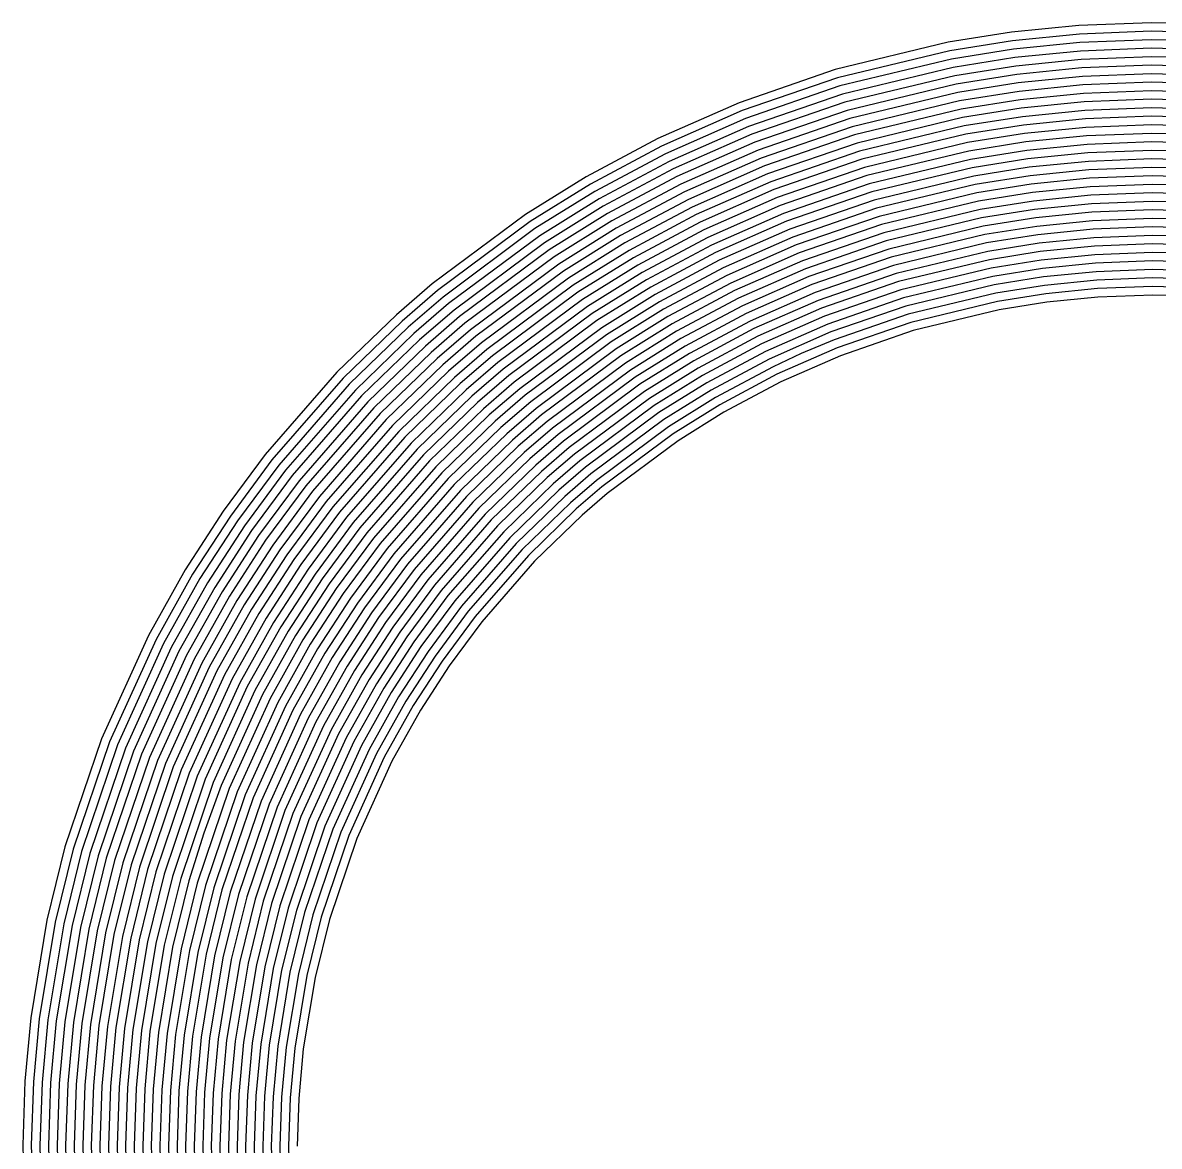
# Model space of a CAD drawing. Header units: metres. Extents: x -19 to 19, y -19.6 to 19.6.
# Drawn here: x 11.022 to 15.002, y 15.695 to 19.628 of the extents above; entities that cross this region are included whole.
import ezdxf

# ---------------------------------------------------------------- set-up
doc = ezdxf.new("R2010")
doc.units = ezdxf.units.M

msp = doc.modelspace()

# ---------------------------------------------------------------- linework, layer by layer
for p, q in [((14.719764, 19.618223, -0.495649), (14.483577, 19.594512, -0.492624)), ((14.972677, 19.628064, -0.496915), (14.719764, 19.618223, -0.495649)), ((15.24357, 19.620893, -0.496028), (14.972677, 19.628064, -0.496915)), ((14.483577, 19.594512, -0.492624), (14.262965, 19.559471, -0.488173)), ((14.721864, 19.588509, -0.491976), (14.487462, 19.564977, -0.488979)), ((14.972865, 19.598275, -0.493232), (14.721864, 19.588509, -0.491976)), ((15.24171, 19.591158, -0.492353), (14.972865, 19.598275, -0.493232)), ((14.262965, 19.559471, -0.488173), (13.866498, 19.463987, -0.476097)), ((14.487462, 19.564977, -0.488979), (14.268516, 19.530199, -0.484566)), ((14.723965, 19.558794, -0.488304), (14.491347, 19.535441, -0.485333)), ((14.973053, 19.568486, -0.489549), (14.723965, 19.558794, -0.488304)), ((14.973241, 19.538697, -0.485866), (14.726065, 19.52908, -0.484632)), ((15.23985, 19.561424, -0.488677), (14.973053, 19.568486, -0.489549)), ((15.23799, 19.531689, -0.485002), (14.973241, 19.538697, -0.485866)), ((14.268516, 19.530199, -0.484566), (13.875039, 19.435434, -0.472595)), ((14.274068, 19.500927, -0.480959), (13.88358, 19.40688, -0.469094)), ((14.491347, 19.535441, -0.485333), (14.274068, 19.500927, -0.480959)), ((14.495232, 19.505905, -0.481687), (14.27962, 19.471656, -0.477353)), ((14.726065, 19.52908, -0.484632), (14.495232, 19.505905, -0.481687)), ((14.728165, 19.499365, -0.48096), (14.499118, 19.476369, -0.478042)), ((14.973429, 19.508908, -0.482182), (14.728165, 19.499365, -0.48096)), ((15.23613, 19.501954, -0.481326), (14.973429, 19.508908, -0.482182)), ((13.866498, 19.463987, -0.476097), (13.530356, 19.348195, -0.46155)), ((14.27962, 19.471656, -0.477353), (13.89212, 19.378326, -0.465592)), ((14.499118, 19.476369, -0.478042), (14.285172, 19.442384, -0.473746)), ((14.730266, 19.46965, -0.477288), (14.503003, 19.446833, -0.474396)), ((14.973618, 19.47912, -0.478499), (14.730266, 19.46965, -0.477288)), ((15.23427, 19.472219, -0.477651), (14.973618, 19.47912, -0.478499)), ((13.875039, 19.435434, -0.472595), (13.541436, 19.320514, -0.458174)), ((14.285172, 19.442384, -0.473746), (13.900661, 19.349773, -0.462091)), ((14.503003, 19.446833, -0.474396), (14.290724, 19.413112, -0.47014)), ((14.732366, 19.439936, -0.473616), (14.506888, 19.417297, -0.47075)), ((14.973806, 19.449331, -0.474816), (14.732366, 19.439936, -0.473616)), ((14.973994, 19.419542, -0.471133), (14.734466, 19.410221, -0.469944)), ((15.23241, 19.442484, -0.473976), (14.973806, 19.449331, -0.474816)), ((15.23055, 19.41275, -0.4703), (14.973994, 19.419542, -0.471133)), ((13.88358, 19.40688, -0.469094), (13.552516, 19.292833, -0.454799)), ((14.290724, 19.413112, -0.47014), (13.909201, 19.321219, -0.458589)), ((14.296276, 19.38384, -0.466533), (13.917742, 19.292665, -0.455088)), ((14.506888, 19.417297, -0.47075), (14.296276, 19.38384, -0.466533)), ((14.510773, 19.387761, -0.467105), (14.301827, 19.354568, -0.462927)), ((14.734466, 19.410221, -0.469944), (14.510773, 19.387761, -0.467105)), ((14.736567, 19.380506, -0.466272), (14.514658, 19.358225, -0.463459)), ((14.974182, 19.389753, -0.46745), (14.736567, 19.380506, -0.466272)), ((15.22869, 19.383015, -0.466625), (14.974182, 19.389753, -0.46745)), ((13.530356, 19.348195, -0.46155), (13.245299, 19.222526, -0.445869)), ((13.89212, 19.378326, -0.465592), (13.563595, 19.265152, -0.451424)), ((13.900661, 19.349773, -0.462091), (13.574675, 19.237471, -0.448049)), ((14.301827, 19.354568, -0.462927), (13.926283, 19.264111, -0.451586)), ((14.514658, 19.358225, -0.463459), (14.307379, 19.325296, -0.45932)), ((14.738667, 19.350792, -0.462599), (14.518543, 19.328689, -0.459814)), ((14.974371, 19.359964, -0.463766), (14.738667, 19.350792, -0.462599)), ((15.22683, 19.35328, -0.46295), (14.974371, 19.359964, -0.463766)), ((13.541436, 19.320514, -0.458174), (13.258775, 19.195905, -0.442643)), ((13.909201, 19.321219, -0.458589), (13.585754, 19.20979, -0.444674)), ((14.307379, 19.325296, -0.45932), (13.934823, 19.235558, -0.448084)), ((14.518543, 19.328689, -0.459814), (14.312931, 19.296024, -0.455713)), ((14.740767, 19.321077, -0.458927), (14.522428, 19.299153, -0.456168)), ((14.974559, 19.330175, -0.460083), (14.740767, 19.321077, -0.458927)), ((14.974747, 19.300387, -0.4564), (14.742868, 19.291362, -0.455255)), ((15.22497, 19.323545, -0.459274), (14.974559, 19.330175, -0.460083)), ((15.22311, 19.293811, -0.455599), (14.974747, 19.300387, -0.4564)), ((13.552516, 19.292833, -0.454799), (13.272252, 19.169284, -0.439417)), ((13.563595, 19.265152, -0.451424), (13.285728, 19.142664, -0.436191)), ((13.917742, 19.292665, -0.455088), (13.596834, 19.182109, -0.441298)), ((13.926283, 19.264111, -0.451586), (13.607914, 19.154428, -0.437923)), ((14.312931, 19.296024, -0.455713), (13.943364, 19.207004, -0.444583)), ((14.318483, 19.266753, -0.452107), (13.951904, 19.17845, -0.441081)), ((14.522428, 19.299153, -0.456168), (14.318483, 19.266753, -0.452107)), ((14.526313, 19.269617, -0.452522), (14.324035, 19.237481, -0.4485)), ((14.742868, 19.291362, -0.455255), (14.526313, 19.269617, -0.452522)), ((14.744968, 19.261648, -0.451583), (14.530198, 19.240081, -0.448877)), ((14.974935, 19.270598, -0.452717), (14.744968, 19.261648, -0.451583)), ((15.22125, 19.264076, -0.451923), (14.974935, 19.270598, -0.452717)), ((13.245299, 19.222526, -0.445869), (12.994641, 19.088862, -0.429318)), ((13.574675, 19.237471, -0.448049), (13.299204, 19.116043, -0.432966)), ((13.934823, 19.235558, -0.448084), (13.618993, 19.126746, -0.434548)), ((14.324035, 19.237481, -0.4485), (13.960445, 19.149897, -0.43758)), ((14.530198, 19.240081, -0.448877), (14.329587, 19.208209, -0.444894)), ((14.747068, 19.231933, -0.447911), (14.534083, 19.210546, -0.445231)), ((14.975124, 19.240809, -0.449034), (14.747068, 19.231933, -0.447911)), ((15.21939, 19.234341, -0.448248), (14.975124, 19.240809, -0.449034)), ((13.258775, 19.195905, -0.442643), (13.009729, 19.063099, -0.426217)), ((13.585754, 19.20979, -0.444674), (13.312681, 19.089423, -0.42974)), ((13.596834, 19.182109, -0.441298), (13.326157, 19.062802, -0.426514)), ((13.943364, 19.207004, -0.444583), (13.630073, 19.099065, -0.431173)), ((14.329587, 19.208209, -0.444894), (13.968986, 19.121343, -0.434078)), ((14.534083, 19.210546, -0.445231), (14.335138, 19.178937, -0.441287)), ((14.537968, 19.18101, -0.441585), (14.34069, 19.149665, -0.437681)), ((14.749168, 19.202218, -0.444239), (14.537968, 19.18101, -0.441585)), ((14.975312, 19.21102, -0.44535), (14.749168, 19.202218, -0.444239)), ((14.9755, 19.181231, -0.441667), (14.751269, 19.172504, -0.440567)), ((15.21753, 19.204606, -0.444573), (14.975312, 19.21102, -0.44535)), ((15.21567, 19.174872, -0.440897), (14.9755, 19.181231, -0.441667)), ((13.272252, 19.169284, -0.439417), (13.024816, 19.037335, -0.423116)), ((13.285728, 19.142664, -0.436191), (13.039904, 19.011572, -0.420016)), ((13.607914, 19.154428, -0.437923), (13.339634, 19.036181, -0.423288)), ((13.951904, 19.17845, -0.441081), (13.641152, 19.071384, -0.427798)), ((13.960445, 19.149897, -0.43758), (13.652232, 19.043703, -0.424423)), ((14.335138, 19.178937, -0.441287), (13.977526, 19.092789, -0.430577)), ((14.34069, 19.149665, -0.437681), (13.986067, 19.064236, -0.427075)), ((14.541853, 19.151474, -0.43794), (14.346242, 19.120393, -0.434074)), ((14.751269, 19.172504, -0.440567), (14.541853, 19.151474, -0.43794)), ((14.753369, 19.142789, -0.436895), (14.545738, 19.121938, -0.434294)), ((14.975688, 19.151442, -0.437984), (14.753369, 19.142789, -0.436895)), ((15.21381, 19.145137, -0.437222), (14.975688, 19.151442, -0.437984)), ((13.299204, 19.116043, -0.432966), (13.054992, 18.985808, -0.416915)), ((13.618993, 19.126746, -0.434548), (13.35311, 19.009561, -0.420062)), ((13.968986, 19.121343, -0.434078), (13.663311, 19.016022, -0.421047)), ((14.346242, 19.120393, -0.434074), (13.994608, 19.035682, -0.423574)), ((14.545738, 19.121938, -0.434294), (14.351794, 19.091122, -0.430467)), ((14.755469, 19.113075, -0.433222), (14.549623, 19.092402, -0.430648)), ((14.975877, 19.121653, -0.434301), (14.755469, 19.113075, -0.433222)), ((15.21195, 19.115402, -0.433546), (14.975877, 19.121653, -0.434301)), ((12.994641, 19.088862, -0.429318), (12.782374, 18.956701, -0.413072)), ((13.009729, 19.063099, -0.426217), (12.799065, 18.931933, -0.410111)), ((13.312681, 19.089423, -0.42974), (13.07008, 18.960045, -0.413814)), ((13.326157, 19.062802, -0.426514), (13.085168, 18.934281, -0.410713)), ((13.630073, 19.099065, -0.431173), (13.366586, 18.98294, -0.416836)), ((13.641152, 19.071384, -0.427798), (13.380063, 18.95632, -0.41361)), ((13.977526, 19.092789, -0.430577), (13.674391, 18.988341, -0.417672)), ((13.986067, 19.064236, -0.427075), (13.685471, 18.96066, -0.414297)), ((14.351794, 19.091122, -0.430467), (14.003148, 19.007128, -0.420072)), ((14.357346, 19.06185, -0.426861), (14.011689, 18.978574, -0.416571)), ((14.549623, 19.092402, -0.430648), (14.357346, 19.06185, -0.426861)), ((14.553509, 19.062866, -0.427003), (14.362898, 19.032578, -0.423254)), ((14.75757, 19.08336, -0.42955), (14.553509, 19.062866, -0.427003)), ((14.976065, 19.091865, -0.430617), (14.75757, 19.08336, -0.42955)), ((14.976253, 19.062076, -0.426934), (14.75967, 19.053645, -0.425878)), ((15.21009, 19.085667, -0.429871), (14.976065, 19.091865, -0.430617)), ((15.20823, 19.055932, -0.426196), (14.976253, 19.062076, -0.426934)), ((13.024816, 19.037335, -0.423116), (12.815756, 18.907166, -0.407149)), ((13.339634, 19.036181, -0.423288), (13.100256, 18.908517, -0.407613)), ((13.652232, 19.043703, -0.424423), (13.393539, 18.929699, -0.410384)), ((13.994608, 19.035682, -0.423574), (13.69655, 18.932979, -0.410922)), ((14.362898, 19.032578, -0.423254), (14.020229, 18.950021, -0.413069)), ((14.557394, 19.03333, -0.423357), (14.368449, 19.003306, -0.419648)), ((14.75967, 19.053645, -0.425878), (14.557394, 19.03333, -0.423357)), ((14.76177, 19.023931, -0.422206), (14.561279, 19.003794, -0.419711)), ((14.976441, 19.032287, -0.423251), (14.76177, 19.023931, -0.422206)), ((15.20637, 19.026198, -0.42252), (14.976441, 19.032287, -0.423251)), ((13.039904, 19.011572, -0.420016), (12.832446, 18.882399, -0.404188)), ((13.054992, 18.985808, -0.416915), (12.849137, 18.857631, -0.401226)), ((13.35311, 19.009561, -0.420062), (13.115343, 18.882754, -0.404512)), ((13.366586, 18.98294, -0.416836), (13.130431, 18.85699, -0.401411)), ((13.663311, 19.016022, -0.421047), (13.407015, 18.903079, -0.407159)), ((13.674391, 18.988341, -0.417672), (13.420492, 18.876458, -0.403933)), ((14.003148, 19.007128, -0.420072), (13.70763, 18.905297, -0.407547)), ((14.368449, 19.003306, -0.419648), (14.02877, 18.921467, -0.409567)), ((14.561279, 19.003794, -0.419711), (14.374001, 18.974034, -0.416041)), ((14.763871, 18.994216, -0.418534), (14.565164, 18.974258, -0.416066)), ((14.97663, 19.002498, -0.419568), (14.763871, 18.994216, -0.418534)), ((15.20451, 18.996463, -0.418845), (14.97663, 19.002498, -0.419568)), ((12.782374, 18.956701, -0.413072), (12.455674, 18.713697, -0.383522)), ((13.07008, 18.960045, -0.413814), (12.865828, 18.832864, -0.398264)), ((13.380063, 18.95632, -0.41361), (13.145519, 18.831227, -0.398311)), ((13.685471, 18.96066, -0.414297), (13.433968, 18.849837, -0.400707)), ((14.011689, 18.978574, -0.416571), (13.718709, 18.877616, -0.404171)), ((14.020229, 18.950021, -0.413069), (13.729789, 18.849935, -0.400796)), ((14.374001, 18.974034, -0.416041), (14.037311, 18.892913, -0.406066)), ((14.379553, 18.944762, -0.412435), (14.045851, 18.86436, -0.402564)), ((14.565164, 18.974258, -0.416066), (14.379553, 18.944762, -0.412435)), ((14.569049, 18.944722, -0.41242), (14.385105, 18.91549, -0.408828)), ((14.765971, 18.964501, -0.414862), (14.569049, 18.944722, -0.41242)), ((14.976818, 18.972709, -0.415885), (14.765971, 18.964501, -0.414862)), ((14.977006, 18.94292, -0.412201), (14.768071, 18.934787, -0.41119)), ((15.20265, 18.966728, -0.41517), (14.976818, 18.972709, -0.415885)), ((15.20079, 18.936993, -0.411494), (14.977006, 18.94292, -0.412201)), ((12.799065, 18.931933, -0.410111), (12.474841, 18.690767, -0.380814)), ((12.815756, 18.907166, -0.407149), (12.494007, 18.667837, -0.378107)), ((13.085168, 18.934281, -0.410713), (12.882519, 18.808096, -0.395303)), ((13.100256, 18.908517, -0.407613), (12.89921, 18.783329, -0.392341)), ((13.393539, 18.929699, -0.410384), (13.160607, 18.805463, -0.39521)), ((13.407015, 18.903079, -0.407159), (13.175695, 18.7797, -0.392109)), ((13.69655, 18.932979, -0.410922), (13.447444, 18.823217, -0.397481)), ((13.70763, 18.905297, -0.407547), (13.460921, 18.796596, -0.394255)), ((14.02877, 18.921467, -0.409567), (13.740869, 18.822254, -0.397421)), ((14.385105, 18.91549, -0.408828), (14.054392, 18.835806, -0.399063)), ((14.572934, 18.915186, -0.408774), (14.390657, 18.886219, -0.405221)), ((14.768071, 18.934787, -0.41119), (14.572934, 18.915186, -0.408774)), ((14.770172, 18.905072, -0.407518), (14.576819, 18.88565, -0.405129)), ((14.977194, 18.913131, -0.408518), (14.770172, 18.905072, -0.407518)), ((15.19893, 18.907259, -0.407819), (14.977194, 18.913131, -0.408518)), ((12.832446, 18.882399, -0.404188), (12.513173, 18.644907, -0.3754)), ((13.115343, 18.882754, -0.404512), (12.915901, 18.758561, -0.38938)), ((13.420492, 18.876458, -0.403933), (13.190783, 18.753936, -0.389009)), ((13.718709, 18.877616, -0.404171), (13.474397, 18.769976, -0.391029)), ((14.037311, 18.892913, -0.406066), (13.751948, 18.794573, -0.394046)), ((14.045851, 18.86436, -0.402564), (13.763028, 18.766892, -0.390671)), ((14.390657, 18.886219, -0.405221), (14.062932, 18.807252, -0.395561)), ((14.576819, 18.88565, -0.405129), (14.396209, 18.856947, -0.401615)), ((14.772272, 18.875357, -0.403845), (14.580704, 18.856115, -0.401483)), ((14.977382, 18.883343, -0.404835), (14.772272, 18.875357, -0.403845)), ((15.19707, 18.877524, -0.404143), (14.977382, 18.883343, -0.404835)), ((12.849137, 18.857631, -0.401226), (12.532339, 18.621977, -0.372693)), ((12.865828, 18.832864, -0.398264), (12.551505, 18.599048, -0.369985)), ((13.130431, 18.85699, -0.401411), (12.932591, 18.733794, -0.386418)), ((13.145519, 18.831227, -0.398311), (12.949282, 18.709026, -0.383457)), ((13.433968, 18.849837, -0.400707), (13.20587, 18.728173, -0.385908)), ((13.447444, 18.823217, -0.397481), (13.220958, 18.702409, -0.382807)), ((13.729789, 18.849935, -0.400796), (13.487873, 18.743355, -0.387803)), ((13.740869, 18.822254, -0.397421), (13.50135, 18.716734, -0.384578)), ((14.054392, 18.835806, -0.399063), (13.774107, 18.739211, -0.387295)), ((14.396209, 18.856947, -0.401615), (14.071473, 18.778699, -0.39206)), ((14.40176, 18.827675, -0.398008), (14.080014, 18.750145, -0.388558)), ((14.580704, 18.856115, -0.401483), (14.40176, 18.827675, -0.398008)), ((14.584589, 18.826579, -0.397837), (14.407312, 18.798403, -0.394402)), ((14.774372, 18.845643, -0.400173), (14.584589, 18.826579, -0.397837)), ((14.977571, 18.853554, -0.401152), (14.774372, 18.845643, -0.400173)), ((14.977759, 18.823765, -0.397469), (14.776473, 18.815928, -0.396501)), ((15.19521, 18.847789, -0.400468), (14.977571, 18.853554, -0.401152)), ((15.19335, 18.818054, -0.396793), (14.977759, 18.823765, -0.397469)), ((12.882519, 18.808096, -0.395303), (12.570672, 18.576118, -0.367278)), ((12.89921, 18.783329, -0.392341), (12.589838, 18.553188, -0.364571)), ((13.160607, 18.805463, -0.39521), (12.965973, 18.684259, -0.380495)), ((13.460921, 18.796596, -0.394255), (13.236046, 18.676646, -0.379707)), ((13.751948, 18.794573, -0.394046), (13.514826, 18.690114, -0.381352)), ((14.062932, 18.807252, -0.395561), (13.785187, 18.71153, -0.38392)), ((14.407312, 18.798403, -0.394402), (14.088554, 18.721591, -0.385057)), ((14.588474, 18.797043, -0.394192), (14.412864, 18.769131, -0.390795)), ((14.776473, 18.815928, -0.396501), (14.588474, 18.797043, -0.394192)), ((14.778573, 18.786213, -0.392829), (14.592359, 18.767507, -0.390546)), ((14.977947, 18.793976, -0.393785), (14.778573, 18.786213, -0.392829)), ((15.19149, 18.78832, -0.393117), (14.977947, 18.793976, -0.393785)), ((12.915901, 18.758561, -0.38938), (12.609004, 18.530258, -0.361864)), ((13.175695, 18.7797, -0.392109), (12.982664, 18.659491, -0.377534)), ((13.190783, 18.753936, -0.389009), (12.999355, 18.634724, -0.374572)), ((13.474397, 18.769976, -0.391029), (13.251134, 18.650882, -0.376606)), ((13.487873, 18.743355, -0.387803), (13.266222, 18.625119, -0.373505)), ((13.763028, 18.766892, -0.390671), (13.528302, 18.663493, -0.378126)), ((14.071473, 18.778699, -0.39206), (13.796267, 18.683848, -0.380545)), ((14.080014, 18.750145, -0.388558), (13.807346, 18.656167, -0.37717)), ((14.412864, 18.769131, -0.390795), (14.097095, 18.693037, -0.381555)), ((14.592359, 18.767507, -0.390546), (14.418416, 18.739859, -0.387189)), ((14.780673, 18.756499, -0.389157), (14.596244, 18.737971, -0.3869)), ((14.978135, 18.764187, -0.390102), (14.780673, 18.756499, -0.389157)), ((15.18963, 18.758585, -0.389442), (14.978135, 18.764187, -0.390102)), ((12.455674, 18.713697, -0.383522), (12.330492, 18.605746, -0.37052)), ((12.932591, 18.733794, -0.386418), (12.62817, 18.507328, -0.359157)), ((12.949282, 18.709026, -0.383457), (12.647336, 18.484398, -0.356449)), ((13.20587, 18.728173, -0.385908), (13.016046, 18.609957, -0.371611)), ((13.50135, 18.716734, -0.384578), (13.28131, 18.599355, -0.370404)), ((13.774107, 18.739211, -0.387295), (13.541779, 18.636873, -0.3749)), ((13.785187, 18.71153, -0.38392), (13.555255, 18.610252, -0.371674)), ((14.088554, 18.721591, -0.385057), (13.818426, 18.628486, -0.373795)), ((14.418416, 18.739859, -0.387189), (14.105636, 18.664484, -0.378053)), ((14.423968, 18.710588, -0.383582), (14.114176, 18.63593, -0.374552)), ((14.596244, 18.737971, -0.3869), (14.423968, 18.710588, -0.383582)), ((14.600129, 18.708435, -0.383255), (14.42952, 18.681316, -0.379975)), ((14.782773, 18.726784, -0.385485), (14.600129, 18.708435, -0.383255)), ((14.978324, 18.734398, -0.386419), (14.782773, 18.726784, -0.385485)), ((14.978512, 18.70461, -0.382736), (14.784874, 18.69707, -0.381813)), ((15.18777, 18.72885, -0.385767), (14.978324, 18.734398, -0.386419)), ((15.18591, 18.699115, -0.382091), (14.978512, 18.70461, -0.382736)), ((12.474841, 18.690767, -0.380814), (12.350814, 18.583812, -0.367944)), ((12.494007, 18.667837, -0.378107), (12.371137, 18.561878, -0.365368)), ((12.965973, 18.684259, -0.380495), (12.666503, 18.461469, -0.353742)), ((13.220958, 18.702409, -0.382807), (13.032736, 18.585189, -0.368649)), ((13.236046, 18.676646, -0.379707), (13.049427, 18.560422, -0.365688)), ((13.514826, 18.690114, -0.381352), (13.296397, 18.573591, -0.367304)), ((13.528302, 18.663493, -0.378126), (13.311485, 18.547828, -0.364203)), ((13.796267, 18.683848, -0.380545), (13.568731, 18.583631, -0.368448)), ((14.097095, 18.693037, -0.381555), (13.829505, 18.600805, -0.370419)), ((14.105636, 18.664484, -0.378053), (13.840585, 18.573124, -0.367044)), ((14.42952, 18.681316, -0.379975), (14.122717, 18.607376, -0.37105)), ((14.604014, 18.678899, -0.379609), (14.435071, 18.652044, -0.376369)), ((14.784874, 18.69707, -0.381813), (14.604014, 18.678899, -0.379609)), ((14.786974, 18.667355, -0.378141), (14.6079, 18.649363, -0.375964)), ((14.9787, 18.674821, -0.379052), (14.786974, 18.667355, -0.378141)), ((15.18405, 18.66938, -0.378416), (14.9787, 18.674821, -0.379052)), ((12.513173, 18.644907, -0.3754), (12.391459, 18.539944, -0.362791)), ((12.982664, 18.659491, -0.377534), (12.685669, 18.438539, -0.351035)), ((12.999355, 18.634724, -0.374572), (12.704835, 18.415609, -0.348328)), ((13.251134, 18.650882, -0.376606), (13.066118, 18.535654, -0.362726)), ((13.266222, 18.625119, -0.373505), (13.082809, 18.510887, -0.359765)), ((13.541779, 18.636873, -0.3749), (13.326573, 18.522064, -0.361102)), ((13.807346, 18.656167, -0.37717), (13.582208, 18.557011, -0.365222)), ((13.818426, 18.628486, -0.373795), (13.595684, 18.53039, -0.361996)), ((14.114176, 18.63593, -0.374552), (13.851664, 18.545443, -0.363669)), ((14.435071, 18.652044, -0.376369), (14.131257, 18.578823, -0.367549)), ((14.6079, 18.649363, -0.375964), (14.440623, 18.622772, -0.372762)), ((12.330492, 18.605746, -0.37052), (12.122205, 18.404172, -0.346468)), ((12.350814, 18.583812, -0.367944), (12.143832, 18.383497, -0.344066)), ((12.532339, 18.621977, -0.372693), (12.411782, 18.51801, -0.360215)), ((12.551505, 18.599048, -0.369985), (12.432104, 18.496076, -0.357639)), ((13.016046, 18.609957, -0.371611), (12.724001, 18.392679, -0.345621)), ((13.032736, 18.585189, -0.368649), (12.743167, 18.369749, -0.342913)), ((13.28131, 18.599355, -0.370404), (13.0995, 18.486119, -0.356803)), ((13.555255, 18.610252, -0.371674), (13.341661, 18.496301, -0.358002)), ((13.568731, 18.583631, -0.368448), (13.356749, 18.470537, -0.354901)), ((13.829505, 18.600805, -0.370419), (13.60916, 18.50377, -0.358771)), ((14.122717, 18.607376, -0.37105), (13.862744, 18.517762, -0.360294)), ((14.440623, 18.622772, -0.372762), (14.139798, 18.550269, -0.364047)), ((12.371137, 18.561878, -0.365368), (12.165458, 18.362823, -0.341664)), ((12.570672, 18.576118, -0.367278), (12.452427, 18.474142, -0.355062)), ((12.589838, 18.553188, -0.364571), (12.472749, 18.452208, -0.352486)), ((13.049427, 18.560422, -0.365688), (12.762334, 18.346819, -0.340206)), ((13.296397, 18.573591, -0.367304), (13.116191, 18.461352, -0.353842)), ((13.311485, 18.547828, -0.364203), (13.132881, 18.436584, -0.35088)), ((13.582208, 18.557011, -0.365222), (13.371837, 18.444774, -0.3518)), ((13.840585, 18.573124, -0.367044), (13.622637, 18.477149, -0.355545)), ((13.851664, 18.545443, -0.363669), (13.636113, 18.450528, -0.352319)), ((14.131257, 18.578823, -0.367549), (13.873824, 18.490081, -0.356919)), ((14.139798, 18.550269, -0.364047), (13.884903, 18.462399, -0.353543)), ((12.391459, 18.539944, -0.362791), (12.187085, 18.342148, -0.339262)), ((12.411782, 18.51801, -0.360215), (12.208712, 18.321473, -0.33686)), ((12.609004, 18.530258, -0.361864), (12.493072, 18.430274, -0.34991)), ((12.62817, 18.507328, -0.359157), (12.513394, 18.40834, -0.347334)), ((13.066118, 18.535654, -0.362726), (12.7815, 18.32389, -0.337499)), ((13.082809, 18.510887, -0.359765), (12.800666, 18.30096, -0.334792)), ((13.326573, 18.522064, -0.361102), (13.149572, 18.411817, -0.347919)), ((13.595684, 18.53039, -0.361996), (13.386924, 18.41901, -0.3487)), ((13.862744, 18.517762, -0.360294), (13.747957, 18.469689, -0.354579)), ((12.432104, 18.496076, -0.357639), (12.230338, 18.300798, -0.334458)), ((12.452427, 18.474142, -0.355062), (12.251965, 18.280124, -0.332056)), ((12.647336, 18.484398, -0.356449), (12.533717, 18.386406, -0.344757)), ((13.0995, 18.486119, -0.356803), (12.819832, 18.27803, -0.332085)), ((13.341661, 18.496301, -0.358002), (13.166263, 18.387049, -0.344957)), ((13.356749, 18.470537, -0.354901), (13.182954, 18.362282, -0.341996)), ((13.60916, 18.50377, -0.358771), (13.402012, 18.393247, -0.345599)), ((13.622637, 18.477149, -0.355545), (13.4171, 18.367483, -0.342498)), ((13.747957, 18.469689, -0.354579), (13.649589, 18.423908, -0.349093)), ((13.873824, 18.490081, -0.356919), (13.663066, 18.397287, -0.345867)), ((12.472749, 18.452208, -0.352486), (12.273591, 18.259449, -0.329654)), ((12.493072, 18.430274, -0.34991), (12.295218, 18.238774, -0.327252)), ((12.666503, 18.461469, -0.353742), (12.554039, 18.364472, -0.342181)), ((12.685669, 18.438539, -0.351035), (12.574362, 18.342538, -0.339605)), ((13.116191, 18.461352, -0.353842), (12.838998, 18.2551, -0.329377)), ((13.132881, 18.436584, -0.35088), (12.858165, 18.23217, -0.32667)), ((13.371837, 18.444774, -0.3518), (13.199645, 18.337515, -0.339034)), ((13.636113, 18.450528, -0.352319), (13.432188, 18.34172, -0.339397)), ((13.884903, 18.462399, -0.353543), (13.676542, 18.370667, -0.342641)), ((12.122205, 18.404172, -0.346468), (11.871049, 18.116024, -0.312565)), ((12.513394, 18.40834, -0.347334), (12.316844, 18.2181, -0.324851)), ((12.533717, 18.386406, -0.344757), (12.338471, 18.197425, -0.322449)), ((12.704835, 18.415609, -0.348328), (12.594684, 18.320605, -0.337028)), ((12.724001, 18.392679, -0.345621), (12.615007, 18.298671, -0.334452)), ((13.149572, 18.411817, -0.347919), (12.877331, 18.20924, -0.323963)), ((13.166263, 18.387049, -0.344957), (12.896497, 18.18631, -0.321256)), ((13.386924, 18.41901, -0.3487), (13.216336, 18.312747, -0.336073)), ((13.402012, 18.393247, -0.345599), (13.233026, 18.28798, -0.333111)), ((13.649589, 18.423908, -0.349093), (13.447276, 18.315956, -0.336297)), ((13.663066, 18.397287, -0.345867), (13.462364, 18.290193, -0.333196)), ((12.143832, 18.383497, -0.344066), (11.894755, 18.097741, -0.310473)), ((12.165458, 18.362823, -0.341664), (11.918461, 18.079459, -0.30838)), ((12.554039, 18.364472, -0.342181), (12.360097, 18.17675, -0.320047)), ((12.743167, 18.369749, -0.342913), (12.635329, 18.276737, -0.331876)), ((12.762334, 18.346819, -0.340206), (12.655652, 18.254803, -0.329299)), ((13.182954, 18.362282, -0.341996), (12.915663, 18.163381, -0.318548)), ((13.4171, 18.367483, -0.342498), (13.249717, 18.263212, -0.330149)), ((13.676542, 18.370667, -0.342641), (13.477451, 18.264429, -0.330095)), ((12.187085, 18.342148, -0.339262), (11.942167, 18.061176, -0.306288)), ((12.208712, 18.321473, -0.33686), (11.965873, 18.042894, -0.304196)), ((12.574362, 18.342538, -0.339605), (12.381724, 18.156075, -0.317645)), ((12.594684, 18.320605, -0.337028), (12.403351, 18.135401, -0.315243)), ((12.7815, 18.32389, -0.337499), (12.675974, 18.232869, -0.326723)), ((13.199645, 18.337515, -0.339034), (12.934829, 18.140451, -0.315841)), ((13.216336, 18.312747, -0.336073), (12.953995, 18.117521, -0.313134)), ((13.432188, 18.34172, -0.339397), (13.266408, 18.238445, -0.327188)), ((13.447276, 18.315956, -0.336297), (13.283099, 18.213677, -0.324226)), ((12.230338, 18.300798, -0.334458), (11.989579, 18.024611, -0.302103)), ((12.251965, 18.280124, -0.332056), (12.013285, 18.006329, -0.300011)), ((12.615007, 18.298671, -0.334452), (12.424977, 18.114726, -0.312841)), ((12.635329, 18.276737, -0.331876), (12.446604, 18.094051, -0.310439)), ((12.800666, 18.30096, -0.334792), (12.696297, 18.210935, -0.324147)), ((12.819832, 18.27803, -0.332085), (12.716619, 18.189001, -0.32157)), ((13.233026, 18.28798, -0.333111), (12.973162, 18.094591, -0.310427)), ((13.462364, 18.290193, -0.333196), (13.29979, 18.18891, -0.321265)), ((12.273591, 18.259449, -0.329654), (12.036991, 17.988046, -0.297918)), ((12.295218, 18.238774, -0.327252), (12.060697, 17.969764, -0.295826)), ((12.655652, 18.254803, -0.329299), (12.46823, 18.073376, -0.308037)), ((12.675974, 18.232869, -0.326723), (12.489857, 18.052702, -0.305636)), ((12.838998, 18.2551, -0.329377), (12.736942, 18.167067, -0.318994)), ((12.858165, 18.23217, -0.32667), (12.757264, 18.145133, -0.316418)), ((13.249717, 18.263212, -0.330149), (12.992328, 18.071661, -0.30772)), ((13.266408, 18.238445, -0.327188), (13.011494, 18.048731, -0.305012)), ((13.477451, 18.264429, -0.330095), (13.316481, 18.164142, -0.318303)), ((12.316844, 18.2181, -0.324851), (12.084403, 17.951481, -0.293734)), ((12.338471, 18.197425, -0.322449), (12.108109, 17.933199, -0.291641)), ((12.696297, 18.210935, -0.324147), (12.511483, 18.032027, -0.303234)), ((12.716619, 18.189001, -0.32157), (12.53311, 18.011352, -0.300832)), ((12.877331, 18.20924, -0.323963), (12.777587, 18.123199, -0.313841)), ((12.896497, 18.18631, -0.321256), (12.797909, 18.101265, -0.311265)), ((13.283099, 18.213677, -0.324226), (13.03066, 18.025802, -0.302305)), ((13.29979, 18.18891, -0.321265), (13.049826, 18.002872, -0.299598)), ((12.360097, 18.17675, -0.320047), (12.131815, 17.914916, -0.289549)), ((12.381724, 18.156075, -0.317645), (12.155521, 17.896634, -0.287456)), ((12.736942, 18.167067, -0.318994), (12.554737, 17.990677, -0.29843)), ((12.915663, 18.163381, -0.318548), (12.818232, 18.079331, -0.308689)), ((13.316481, 18.164142, -0.318303), (13.068993, 17.979942, -0.296891)), ((11.871049, 18.116024, -0.312565), (11.724394, 17.917973, -0.289592)), ((12.403351, 18.135401, -0.315243), (12.179227, 17.878351, -0.285364)), ((12.424977, 18.114726, -0.312841), (12.202933, 17.860069, -0.283272)), ((12.757264, 18.145133, -0.316418), (12.576363, 17.970003, -0.296028)), ((12.777587, 18.123199, -0.313841), (12.59799, 17.949328, -0.293626)), ((12.934829, 18.140451, -0.315841), (12.838554, 18.057397, -0.306112)), ((12.953995, 18.117521, -0.313134), (12.858877, 18.035463, -0.303536)), ((11.894755, 18.097741, -0.310473), (11.749112, 17.901054, -0.287677)), ((11.918461, 18.079459, -0.30838), (11.773829, 17.884135, -0.285761)), ((12.446604, 18.094051, -0.310439), (12.226639, 17.841786, -0.281179)), ((12.46823, 18.073376, -0.308037), (12.250345, 17.823504, -0.279087)), ((12.797909, 18.101265, -0.311265), (12.619616, 17.928653, -0.291224)), ((12.818232, 18.079331, -0.308689), (12.641243, 17.907979, -0.288822)), ((12.973162, 18.094591, -0.310427), (12.879199, 18.013529, -0.30096)), ((12.992328, 18.071661, -0.30772), (12.899522, 17.991595, -0.298383)), ((11.942167, 18.061176, -0.306288), (11.798546, 17.867216, -0.283845)), ((11.965873, 18.042894, -0.304196), (11.823264, 17.850297, -0.281929)), ((12.489857, 18.052702, -0.305636), (12.274051, 17.805221, -0.276995)), ((12.511483, 18.032027, -0.303234), (12.297757, 17.786939, -0.274902)), ((12.838554, 18.057397, -0.306112), (12.662869, 17.887304, -0.28642)), ((12.858877, 18.035463, -0.303536), (12.684496, 17.866629, -0.284019)), ((13.011494, 18.048731, -0.305012), (12.919844, 17.969661, -0.295807)), ((11.989579, 18.024611, -0.302103), (11.847981, 17.833379, -0.280013)), ((12.013285, 18.006329, -0.300011), (11.872698, 17.81646, -0.278097)), ((12.036991, 17.988046, -0.297918), (11.897415, 17.799541, -0.276182)), ((12.53311, 18.011352, -0.300832), (12.321463, 17.768656, -0.27281)), ((12.554737, 17.990677, -0.29843), (12.345169, 17.750374, -0.270717)), ((12.879199, 18.013529, -0.30096), (12.706122, 17.845954, -0.281617)), ((12.899522, 17.991595, -0.298383), (12.727749, 17.82528, -0.279215)), ((13.03066, 18.025802, -0.302305), (12.940167, 17.947727, -0.293231)), ((13.049826, 18.002872, -0.299598), (12.960489, 17.925793, -0.290655)), ((12.060697, 17.969764, -0.295826), (11.922133, 17.782622, -0.274266)), ((12.084403, 17.951481, -0.293734), (11.94685, 17.765703, -0.27235)), ((12.576363, 17.970003, -0.296028), (12.368875, 17.732091, -0.268625)), ((12.59799, 17.949328, -0.293626), (12.392581, 17.713808, -0.266533)), ((12.919844, 17.969661, -0.295807), (12.749376, 17.804605, -0.276813)), ((12.940167, 17.947727, -0.293231), (12.771002, 17.78393, -0.274411)), ((13.068993, 17.979942, -0.296891), (12.980812, 17.903859, -0.288078)), ((11.724394, 17.917973, -0.289592), (11.591328, 17.712735, -0.266067)), ((12.108109, 17.933199, -0.291641), (11.971567, 17.748784, -0.270434)), ((12.131815, 17.914916, -0.289549), (11.996285, 17.731865, -0.268518)), ((12.619616, 17.928653, -0.291224), (12.416287, 17.695526, -0.26444)), ((12.641243, 17.907979, -0.288822), (12.439993, 17.677243, -0.262348)), ((12.960489, 17.925793, -0.290655), (12.792629, 17.763255, -0.272009)), ((11.749112, 17.901054, -0.287677), (11.61707, 17.697395, -0.264347)), ((11.773829, 17.884135, -0.285761), (11.642812, 17.682055, -0.262628)), ((11.798546, 17.867216, -0.283845), (11.668554, 17.666716, -0.260908)), ((12.155521, 17.896634, -0.287456), (12.021002, 17.714946, -0.266602)), ((12.179227, 17.878351, -0.285364), (12.045719, 17.698027, -0.264686)), ((12.662869, 17.887304, -0.28642), (12.463699, 17.658961, -0.260255)), ((12.980812, 17.903859, -0.288078), (12.814255, 17.742582, -0.269598)), ((11.823264, 17.850297, -0.281929), (11.694297, 17.651376, -0.259188)), ((11.847981, 17.833379, -0.280013), (11.720039, 17.636036, -0.257468)), ((12.202933, 17.860069, -0.283272), (12.070436, 17.681108, -0.262771)), ((12.226639, 17.841786, -0.281179), (12.095154, 17.664189, -0.260855)), ((12.684496, 17.866629, -0.284019), (12.487405, 17.640678, -0.258163)), ((12.706122, 17.845954, -0.281617), (12.511111, 17.622396, -0.256071)), ((11.872698, 17.81646, -0.278097), (11.745781, 17.620696, -0.255748)), ((11.897415, 17.799541, -0.276182), (11.771523, 17.605357, -0.254029)), ((12.250345, 17.823504, -0.279087), (12.119871, 17.647271, -0.258939)), ((12.274051, 17.805221, -0.276995), (12.144588, 17.630352, -0.257023)), ((12.727749, 17.82528, -0.279215), (12.534817, 17.604113, -0.253978)), ((12.749376, 17.804605, -0.276813), (12.558523, 17.585831, -0.251886)), ((11.922133, 17.782622, -0.274266), (11.797266, 17.590017, -0.252309)), ((11.94685, 17.765703, -0.27235), (11.823008, 17.574677, -0.250589)), ((11.971567, 17.748784, -0.270434), (11.84875, 17.559337, -0.248869)), ((12.297757, 17.786939, -0.274902), (12.169306, 17.613433, -0.255107)), ((12.321463, 17.768656, -0.27281), (12.194023, 17.596514, -0.253191)), ((12.345169, 17.750374, -0.270717), (12.21874, 17.579595, -0.251276)), ((12.771002, 17.78393, -0.274411), (12.582229, 17.567548, -0.249794)), ((12.792629, 17.763255, -0.272009), (12.605935, 17.549266, -0.247701)), ((11.591328, 17.712735, -0.266067), (11.462278, 17.482436, -0.240017)), ((11.996285, 17.731865, -0.268518), (11.874492, 17.543998, -0.24715)), ((12.021002, 17.714946, -0.266602), (11.900234, 17.528658, -0.24543)), ((12.368875, 17.732091, -0.268625), (12.243457, 17.562676, -0.24936)), ((12.392581, 17.713808, -0.266533), (12.268175, 17.545757, -0.247444)), ((12.814255, 17.742582, -0.269598), (12.629641, 17.530983, -0.245609)), ((11.61707, 17.697395, -0.264347), (11.488914, 17.46869, -0.238496)), ((11.642812, 17.682055, -0.262628), (11.51555, 17.454944, -0.236976)), ((12.045719, 17.698027, -0.264686), (11.925977, 17.513318, -0.24371)), ((12.070436, 17.681108, -0.262771), (11.951719, 17.497978, -0.24199)), ((12.416287, 17.695526, -0.26444), (12.292892, 17.528838, -0.245528)), ((12.439993, 17.677243, -0.262348), (12.317609, 17.511919, -0.243612)), ((11.668554, 17.666716, -0.260908), (11.542187, 17.441197, -0.235455)), ((11.694297, 17.651376, -0.259188), (11.568823, 17.427451, -0.233935)), ((11.720039, 17.636036, -0.257468), (11.595459, 17.413705, -0.232414)), ((12.095154, 17.664189, -0.260855), (11.977461, 17.482639, -0.24027)), ((12.119871, 17.647271, -0.258939), (12.003203, 17.467299, -0.238551)), ((12.144588, 17.630352, -0.257023), (12.028946, 17.451959, -0.236831)), ((12.463699, 17.658961, -0.260255), (12.342327, 17.495, -0.241696)), ((12.487405, 17.640678, -0.258163), (12.367044, 17.478081, -0.239781)), ((11.745781, 17.620696, -0.255748), (11.622096, 17.399959, -0.230894)), ((11.771523, 17.605357, -0.254029), (11.648732, 17.386213, -0.229374)), ((11.797266, 17.590017, -0.252309), (11.675368, 17.372466, -0.227853)), ((12.169306, 17.613433, -0.255107), (12.054688, 17.436619, -0.235111)), ((12.194023, 17.596514, -0.253191), (12.08043, 17.42128, -0.233391)), ((12.511111, 17.622396, -0.256071), (12.391761, 17.461163, -0.237865)), ((12.534817, 17.604113, -0.253978), (12.416478, 17.444244, -0.235949)), ((11.823008, 17.574677, -0.250589), (11.702005, 17.35872, -0.226333)), ((11.84875, 17.559337, -0.248869), (11.728641, 17.344974, -0.224812)), ((12.21874, 17.579595, -0.251276), (12.106172, 17.40594, -0.231671)), ((12.243457, 17.562676, -0.24936), (12.131914, 17.3906, -0.229952)), ((12.558523, 17.585831, -0.251886), (12.441196, 17.427325, -0.234033)), ((12.582229, 17.567548, -0.249794), (12.465913, 17.410406, -0.232117)), ((12.605935, 17.549266, -0.247701), (12.49063, 17.393487, -0.230201)), ((11.874492, 17.543998, -0.24715), (11.755278, 17.331228, -0.223292)), ((11.900234, 17.528658, -0.24543), (11.781914, 17.317482, -0.221771)), ((11.925977, 17.513318, -0.24371), (11.80855, 17.303736, -0.220251)), ((12.268175, 17.545757, -0.247444), (12.157657, 17.37526, -0.228232)), ((12.292892, 17.528838, -0.245528), (12.183399, 17.359921, -0.226512)), ((12.317609, 17.511919, -0.243612), (12.209141, 17.344581, -0.224792)), ((12.629641, 17.530983, -0.245609), (12.515348, 17.376568, -0.228285)), ((11.462278, 17.482436, -0.240017), (11.298037, 17.121409, -0.199908)), ((11.951719, 17.497978, -0.24199), (11.835187, 17.289989, -0.21873)), ((11.977461, 17.482639, -0.24027), (11.861823, 17.276243, -0.21721)), ((12.342327, 17.495, -0.241696), (12.234883, 17.329241, -0.223073)), ((12.367044, 17.478081, -0.239781), (12.260626, 17.313901, -0.221353)), ((11.488914, 17.46869, -0.238496), (11.325967, 17.110496, -0.198725)), ((11.51555, 17.454944, -0.236976), (11.353897, 17.099584, -0.197541)), ((11.542187, 17.441197, -0.235455), (11.381827, 17.088671, -0.196358)), ((12.003203, 17.467299, -0.238551), (11.888459, 17.262497, -0.215689)), ((12.028946, 17.451959, -0.236831), (11.915096, 17.248751, -0.214169)), ((12.054688, 17.436619, -0.235111), (11.941732, 17.235005, -0.212648)), ((12.391761, 17.461163, -0.237865), (12.286368, 17.298561, -0.219633)), ((12.416478, 17.444244, -0.235949), (12.31211, 17.283222, -0.217913)), ((11.568823, 17.427451, -0.233935), (11.409757, 17.077759, -0.195175)), ((11.595459, 17.413705, -0.232414), (11.437687, 17.066846, -0.193991)), ((11.622096, 17.399959, -0.230894), (11.465617, 17.055934, -0.192808)), ((12.08043, 17.42128, -0.233391), (11.968369, 17.221258, -0.211128)), ((12.106172, 17.40594, -0.231671), (11.995005, 17.207512, -0.209608)), ((12.131914, 17.3906, -0.229952), (12.021641, 17.193766, -0.208087)), ((12.441196, 17.427325, -0.234033), (12.337852, 17.267882, -0.216193)), ((12.465913, 17.410406, -0.232117), (12.363594, 17.252542, -0.214474)), ((12.49063, 17.393487, -0.230201), (12.389337, 17.237202, -0.212754)), ((11.648732, 17.386213, -0.229374), (11.493547, 17.045021, -0.191625)), ((11.675368, 17.372466, -0.227853), (11.521477, 17.034108, -0.190441)), ((11.702005, 17.35872, -0.226333), (11.549407, 17.023196, -0.189258)), ((12.157657, 17.37526, -0.228232), (12.048278, 17.18002, -0.206567)), ((12.183399, 17.359921, -0.226512), (12.074914, 17.166274, -0.205046)), ((12.515348, 17.376568, -0.228285), (12.415079, 17.22186, -0.211056)), ((11.728641, 17.344974, -0.224812), (11.577337, 17.012283, -0.188075)), ((11.755278, 17.331228, -0.223292), (11.605267, 17.001371, -0.186892)), ((11.781914, 17.317482, -0.221771), (11.633197, 16.990458, -0.185708)), ((12.209141, 17.344581, -0.224792), (12.10155, 17.152528, -0.203526)), ((12.234883, 17.329241, -0.223073), (12.128187, 17.138781, -0.202005)), ((12.260626, 17.313901, -0.221353), (12.154823, 17.125035, -0.200485)), ((11.80855, 17.303736, -0.220251), (11.661127, 16.979546, -0.184525)), ((11.835187, 17.289989, -0.21873), (11.689057, 16.968633, -0.183342)), ((11.861823, 17.276243, -0.21721), (11.716987, 16.957721, -0.182158)), ((12.286368, 17.298561, -0.219633), (12.181459, 17.111289, -0.198964)), ((12.31211, 17.283222, -0.217913), (12.208096, 17.097543, -0.197444)), ((11.888459, 17.262497, -0.215689), (11.744917, 16.946808, -0.180975)), ((11.915096, 17.248751, -0.214169), (11.772847, 16.935896, -0.179792)), ((11.941732, 17.235005, -0.212648), (11.800777, 16.924983, -0.178608)), ((12.337852, 17.267882, -0.216193), (12.234732, 17.083797, -0.195923)), ((12.363594, 17.252542, -0.214474), (12.261369, 17.07005, -0.194403)), ((12.389337, 17.237202, -0.212754), (12.288005, 17.056304, -0.192882)), ((11.968369, 17.221258, -0.211128), (11.828707, 16.914071, -0.177425)), ((11.995005, 17.207512, -0.209608), (11.856637, 16.903158, -0.176242)), ((12.021641, 17.193766, -0.208087), (11.884567, 16.892246, -0.175059)), ((12.415079, 17.22186, -0.211056), (12.314641, 17.042558, -0.191362)), ((12.048278, 17.18002, -0.206567), (11.912497, 16.881333, -0.173875)), ((12.074914, 17.166274, -0.205046), (11.940427, 16.87042, -0.172692)), ((12.10155, 17.152528, -0.203526), (11.968357, 16.859508, -0.171509)), ((11.298037, 17.121409, -0.199908), (11.170147, 16.742901, -0.158808)), ((12.128187, 17.138781, -0.202005), (11.996287, 16.848595, -0.170325)), ((12.154823, 17.125035, -0.200485), (12.024217, 16.837683, -0.169142)), ((12.181459, 17.111289, -0.198964), (12.052147, 16.82677, -0.167959)), ((11.325967, 17.110496, -0.198725), (11.199076, 16.734955, -0.157966)), ((11.353897, 17.099584, -0.197541), (11.228006, 16.727009, -0.157124)), ((11.381827, 17.088671, -0.196358), (11.256936, 16.719063, -0.156282)), ((11.409757, 17.077759, -0.195175), (11.285866, 16.711118, -0.15544)), ((12.208096, 17.097543, -0.197444), (12.080078, 16.815858, -0.166775)), ((12.234732, 17.083797, -0.195923), (12.108008, 16.804945, -0.165592)), ((11.437687, 17.066846, -0.193991), (11.314795, 16.703172, -0.154597)), ((11.465617, 17.055934, -0.192808), (11.343725, 16.695226, -0.153755)), ((11.493547, 17.045021, -0.191625), (11.372655, 16.68728, -0.152913)), ((11.521477, 17.034108, -0.190441), (11.401584, 16.679334, -0.152071)), ((12.261369, 17.07005, -0.194403), (12.135938, 16.794033, -0.164409)), ((12.288005, 17.056304, -0.192882), (12.163868, 16.78312, -0.163226)), ((12.314641, 17.042558, -0.191362), (12.191798, 16.772208, -0.162042)), ((11.549407, 17.023196, -0.189258), (11.430514, 16.671389, -0.151229)), ((11.577337, 17.012283, -0.188075), (11.459444, 16.663443, -0.150386)), ((11.605267, 17.001371, -0.186892), (11.488374, 16.655497, -0.149544)), ((11.633197, 16.990458, -0.185708), (11.517303, 16.647551, -0.148702)), ((11.661127, 16.979546, -0.184525), (11.546233, 16.639606, -0.14786)), ((11.689057, 16.968633, -0.183342), (11.575163, 16.63166, -0.147018)), ((11.716987, 16.957721, -0.182158), (11.655958, 16.791139, -0.164084)), ((11.744917, 16.946808, -0.180975), (11.633022, 16.615768, -0.145333)), ((11.772847, 16.935896, -0.179792), (11.661952, 16.607823, -0.144491)), ((11.800777, 16.924983, -0.178608), (11.690882, 16.599877, -0.143649)), ((11.828707, 16.914071, -0.177425), (11.719812, 16.591931, -0.142807)), ((11.856637, 16.903158, -0.176242), (11.748741, 16.583985, -0.141965)), ((11.884567, 16.892246, -0.175059), (11.777671, 16.576039, -0.141122)), ((11.912497, 16.881333, -0.173875), (11.806601, 16.568094, -0.14028)), ((11.940427, 16.87042, -0.172692), (11.835531, 16.560148, -0.139438)), ((11.968357, 16.859508, -0.171509), (11.86446, 16.552202, -0.138596)), ((11.996287, 16.848595, -0.170325), (11.89339, 16.544256, -0.137754)), ((12.024217, 16.837683, -0.169142), (11.92232, 16.536311, -0.136911)), ((12.052147, 16.82677, -0.167959), (11.95125, 16.528365, -0.136069)), ((12.080078, 16.815858, -0.166775), (11.980179, 16.520419, -0.135227)), ((12.108008, 16.804945, -0.165592), (12.009109, 16.512473, -0.134385)), ((12.135938, 16.794033, -0.164409), (12.038039, 16.504527, -0.133543)), ((11.655958, 16.791139, -0.164084), (11.604093, 16.623714, -0.146176)), ((12.163868, 16.78312, -0.163226), (12.066969, 16.496582, -0.1327)), ((12.191798, 16.772208, -0.162042), (12.095898, 16.488636, -0.131858)), ((11.170147, 16.742901, -0.158808), (11.106832, 16.485796, -0.131449)), ((11.199076, 16.734955, -0.157966), (11.13618, 16.479546, -0.130797)), ((11.228006, 16.727009, -0.157124), (11.165527, 16.473296, -0.130144)), ((11.256936, 16.719063, -0.156282), (11.194875, 16.467045, -0.129492)), ((11.285866, 16.711118, -0.15544), (11.224222, 16.460795, -0.128839)), ((11.314795, 16.703172, -0.154597), (11.25357, 16.454545, -0.128186)), ((11.343725, 16.695226, -0.153755), (11.282918, 16.448295, -0.127534)), ((11.372655, 16.68728, -0.152913), (11.312265, 16.442045, -0.126881)), ((11.401584, 16.679334, -0.152071), (11.341613, 16.435795, -0.126229)), ((11.430514, 16.671389, -0.151229), (11.37096, 16.429544, -0.125576)), ((11.459444, 16.663443, -0.150386), (11.400308, 16.423294, -0.124923)), ((11.488374, 16.655497, -0.149544), (11.429655, 16.417044, -0.124271)), ((11.517303, 16.647551, -0.148702), (11.459003, 16.410794, -0.123618)), ((11.546233, 16.639606, -0.14786), (11.48835, 16.404544, -0.122966)), ((11.575163, 16.63166, -0.147018), (11.517698, 16.398294, -0.122313)), ((11.604093, 16.623714, -0.146176), (11.547045, 16.392043, -0.121661)), ((11.633022, 16.615768, -0.145333), (11.576393, 16.385793, -0.121008)), ((11.661952, 16.607823, -0.144491), (11.60574, 16.379543, -0.120355)), ((11.690882, 16.599877, -0.143649), (11.635088, 16.373293, -0.119703)), ((11.719812, 16.591931, -0.142807), (11.664436, 16.367043, -0.11905)), ((11.748741, 16.583985, -0.141965), (11.693783, 16.360793, -0.118398)), ((11.777671, 16.576039, -0.141122), (11.723131, 16.354542, -0.117745)), ((11.806601, 16.568094, -0.14028), (11.752478, 16.348292, -0.117093)), ((11.835531, 16.560148, -0.139438), (11.781826, 16.342042, -0.11644)), ((11.86446, 16.552202, -0.138596), (11.811173, 16.335792, -0.115787)), ((11.89339, 16.544256, -0.137754), (11.840521, 16.329542, -0.115135)), ((11.92232, 16.536311, -0.136911), (11.869868, 16.323292, -0.114482)), ((11.95125, 16.528365, -0.136069), (11.899216, 16.317042, -0.11383)), ((11.980179, 16.520419, -0.135227), (11.928563, 16.310791, -0.113177)), ((11.106832, 16.485796, -0.131449), (11.050385, 16.144431, -0.095819)), ((11.13618, 16.479546, -0.130797), (11.080197, 16.141019, -0.095471)), ((12.009109, 16.512473, -0.134385), (11.957911, 16.304541, -0.112525)), ((12.038039, 16.504527, -0.133543), (11.987258, 16.298291, -0.111872)), ((12.066969, 16.496582, -0.1327), (12.016606, 16.292041, -0.111219)), ((12.095898, 16.488636, -0.131858), (12.045953, 16.285791, -0.110567)), ((11.165527, 16.473296, -0.130144), (11.110008, 16.137607, -0.095123)), ((11.194875, 16.467045, -0.129492), (11.13982, 16.134194, -0.094775)), ((11.224222, 16.460795, -0.128839), (11.169632, 16.130782, -0.094428)), ((11.25357, 16.454545, -0.128186), (11.199443, 16.12737, -0.09408)), ((11.282918, 16.448295, -0.127534), (11.229255, 16.123958, -0.093732)), ((11.312265, 16.442045, -0.126881), (11.259066, 16.120546, -0.093384)), ((11.341613, 16.435795, -0.126229), (11.288878, 16.117134, -0.093037)), ((11.37096, 16.429544, -0.125576), (11.31869, 16.113722, -0.092689)), ((11.400308, 16.423294, -0.124923), (11.348501, 16.110309, -0.092341)), ((11.429655, 16.417044, -0.124271), (11.378313, 16.106897, -0.091994)), ((11.459003, 16.410794, -0.123618), (11.408124, 16.103485, -0.091646)), ((11.48835, 16.404544, -0.122966), (11.437936, 16.100073, -0.091298)), ((11.517698, 16.398294, -0.122313), (11.467748, 16.096661, -0.09095)), ((11.547045, 16.392043, -0.121661), (11.497559, 16.093249, -0.090603)), ((11.576393, 16.385793, -0.121008), (11.527371, 16.089837, -0.090255)), ((11.60574, 16.379543, -0.120355), (11.557182, 16.086424, -0.089907)), ((11.635088, 16.373293, -0.119703), (11.586994, 16.083012, -0.089559)), ((11.664436, 16.367043, -0.11905), (11.616806, 16.0796, -0.089212)), ((11.693783, 16.360793, -0.118398), (11.646617, 16.076188, -0.088864)), ((11.723131, 16.354542, -0.117745), (11.676429, 16.072776, -0.088516)), ((11.752478, 16.348292, -0.117093), (11.706241, 16.069364, -0.088169)), ((11.781826, 16.342042, -0.11644), (11.736052, 16.065952, -0.087821)), ((11.811173, 16.335792, -0.115787), (11.765864, 16.062539, -0.087473)), ((11.840521, 16.329542, -0.115135), (11.795675, 16.059127, -0.087125)), ((11.869868, 16.323292, -0.114482), (11.825487, 16.055715, -0.086778)), ((11.899216, 16.317042, -0.11383), (11.855299, 16.052303, -0.08643)), ((11.928563, 16.310791, -0.113177), (11.88511, 16.048891, -0.086082)), ((11.957911, 16.304541, -0.112525), (11.914922, 16.045479, -0.085735)), ((11.987258, 16.298291, -0.111872), (11.944733, 16.042067, -0.085387)), ((12.016606, 16.292041, -0.111219), (11.974545, 16.038654, -0.085039)), ((12.045953, 16.285791, -0.110567), (12.004357, 16.035242, -0.084691)), ((11.050385, 16.144431, -0.095819), (11.02998, 15.922203, -0.07305)), ((11.080197, 16.141019, -0.095471), (11.059933, 15.920328, -0.072863)), ((11.110008, 16.137607, -0.095123), (11.089886, 15.918453, -0.072675)), ((11.13982, 16.134194, -0.094775), (11.119839, 15.916577, -0.072488)), ((11.169632, 16.130782, -0.094428), (11.149791, 15.914702, -0.0723)), ((11.199443, 16.12737, -0.09408), (11.179744, 15.912827, -0.072113)), ((11.229255, 16.123958, -0.093732), (11.209697, 15.910951, -0.071925)), ((11.259066, 16.120546, -0.093384), (11.23965, 15.909076, -0.071738)), ((11.288878, 16.117134, -0.093037), (11.269602, 15.907201, -0.07155)), ((11.31869, 16.113722, -0.092689), (11.299555, 15.905326, -0.071363)), ((11.348501, 16.110309, -0.092341), (11.329508, 15.90345, -0.071175)), ((11.378313, 16.106897, -0.091994), (11.359461, 15.901575, -0.070988)), ((11.408124, 16.103485, -0.091646), (11.389413, 15.8997, -0.0708)), ((11.437936, 16.100073, -0.091298), (11.419366, 15.897824, -0.070613)), ((11.467748, 16.096661, -0.09095), (11.449319, 15.895949, -0.070425)), ((11.497559, 16.093249, -0.090603), (11.479272, 15.894074, -0.070238)), ((11.527371, 16.089837, -0.090255), (11.509224, 15.892198, -0.07005)), ((11.557182, 16.086424, -0.089907), (11.539177, 15.890323, -0.069863)), ((11.586994, 16.083012, -0.089559), (11.56913, 15.888448, -0.069675)), ((11.616806, 16.0796, -0.089212), (11.599083, 15.886573, -0.069488)), ((11.646617, 16.076188, -0.088864), (11.629035, 15.884697, -0.0693)), ((11.676429, 16.072776, -0.088516), (11.658988, 15.882822, -0.069113)), ((11.706241, 16.069364, -0.088169), (11.688941, 15.880947, -0.068925)), ((11.736052, 16.065952, -0.087821), (11.718894, 15.879071, -0.068738)), ((11.765864, 16.062539, -0.087473), (11.748846, 15.877196, -0.068551)), ((11.795675, 16.059127, -0.087125), (11.778799, 15.875321, -0.068363)), ((11.825487, 16.055715, -0.086778), (11.808752, 15.873446, -0.068176)), ((11.855299, 16.052303, -0.08643), (11.838705, 15.87157, -0.067988)), ((11.88511, 16.048891, -0.086082), (11.868657, 15.869695, -0.067801)), ((11.914922, 16.045479, -0.085735), (11.89861, 15.86782, -0.067613)), ((11.944733, 16.042067, -0.085387), (11.928563, 15.865944, -0.067426)), ((11.974545, 16.038654, -0.085039), (11.958515, 15.864069, -0.067238)), ((12.004357, 16.035242, -0.084691), (11.988468, 15.862194, -0.067051)), ((11.02998, 15.922203, -0.07305), (11.022186, 15.698076, -0.050425)), ((11.059933, 15.920328, -0.072863), (11.0522, 15.697967, -0.050416)), ((11.089886, 15.918453, -0.072675), (11.082214, 15.697857, -0.050407)), ((11.119839, 15.916577, -0.072488), (11.112228, 15.697748, -0.050399)), ((11.149791, 15.914702, -0.0723), (11.142243, 15.697638, -0.05039)), ((11.179744, 15.912827, -0.072113), (11.172257, 15.697529, -0.050381)), ((11.209697, 15.910951, -0.071925), (11.202271, 15.697419, -0.050372)), ((11.23965, 15.909076, -0.071738), (11.232285, 15.69731, -0.050364)), ((11.269602, 15.907201, -0.07155), (11.262299, 15.6972, -0.050355)), ((11.299555, 15.905326, -0.071363), (11.292313, 15.697091, -0.050346)), ((11.329508, 15.90345, -0.071175), (11.322328, 15.696981, -0.050337)), ((11.359461, 15.901575, -0.070988), (11.352342, 15.696872, -0.050329)), ((11.389413, 15.8997, -0.0708), (11.382356, 15.696762, -0.05032)), ((11.419366, 15.897824, -0.070613), (11.41237, 15.696653, -0.050311)), ((11.449319, 15.895949, -0.070425), (11.442384, 15.696543, -0.050302)), ((11.479272, 15.894074, -0.070238), (11.472398, 15.696434, -0.050294)), ((11.509224, 15.892198, -0.07005), (11.502412, 15.696324, -0.050285)), ((11.539177, 15.890323, -0.069863), (11.532427, 15.696215, -0.050276)), ((11.56913, 15.888448, -0.069675), (11.562441, 15.696105, -0.050267)), ((11.599083, 15.886573, -0.069488), (11.592455, 15.695996, -0.050259)), ((11.629035, 15.884697, -0.0693), (11.622469, 15.695886, -0.05025)), ((11.658988, 15.882822, -0.069113), (11.652483, 15.695777, -0.050241)), ((11.688941, 15.880947, -0.068925), (11.682497, 15.695667, -0.050232)), ((11.718894, 15.879071, -0.068738), (11.712512, 15.695558, -0.050224)), ((11.748846, 15.877196, -0.068551), (11.742526, 15.695448, -0.050215)), ((11.778799, 15.875321, -0.068363), (11.77254, 15.695338, -0.050206)), ((11.808752, 15.873446, -0.068176), (11.802554, 15.695229, -0.050197)), ((11.838705, 15.87157, -0.067988), (11.832568, 15.695119, -0.050189)), ((11.868657, 15.869695, -0.067801), (11.862582, 15.69501, -0.05018)), ((11.89861, 15.86782, -0.067613), (11.892596, 15.6949, -0.050171)), ((11.928563, 15.865944, -0.067426), (11.922611, 15.694791, -0.050162)), ((11.958515, 15.864069, -0.067238), (11.952625, 15.694681, -0.050154)), ((11.988468, 15.862194, -0.067051), (11.982639, 15.694572, -0.050145)), ((11.022186, 15.698076, -0.050425), (11.029464, 15.432537, -0.024061)), ((11.0522, 15.697967, -0.050416), (11.059427, 15.434286, -0.024236)), ((11.082214, 15.697857, -0.050407), (11.089391, 15.436035, -0.024411)), ((11.112228, 15.697748, -0.050399), (11.119354, 15.437784, -0.024586)), ((11.142243, 15.697638, -0.05039), (11.149317, 15.439534, -0.024761)), ((11.172257, 15.697529, -0.050381), (11.17928, 15.441283, -0.024936)), ((11.202271, 15.697419, -0.050372), (11.209243, 15.443032, -0.025111)), ((11.232285, 15.69731, -0.050364), (11.239207, 15.444781, -0.025286)), ((11.262299, 15.6972, -0.050355), (11.26917, 15.44653, -0.025461)), ((11.292313, 15.697091, -0.050346), (11.299133, 15.448279, -0.025636)), ((11.322328, 15.696981, -0.050337), (11.329096, 15.450029, -0.025811)), ((11.352342, 15.696872, -0.050329), (11.35906, 15.451778, -0.025986)), ((11.382356, 15.696762, -0.05032), (11.389023, 15.453527, -0.026161)), ((11.41237, 15.696653, -0.050311), (11.418986, 15.455276, -0.026336)), ((11.442384, 15.696543, -0.050302), (11.448949, 15.457025, -0.026511)), ((11.472398, 15.696434, -0.050294), (11.478912, 15.458774, -0.026686)), ((11.502412, 15.696324, -0.050285), (11.508876, 15.460524, -0.026861)), ((11.532427, 15.696215, -0.050276), (11.538839, 15.462273, -0.027036)), ((11.562441, 15.696105, -0.050267), (11.568802, 15.464022, -0.027211)), ((11.592455, 15.695996, -0.050259), (11.598765, 15.465771, -0.027386)), ((11.622469, 15.695886, -0.05025), (11.628728, 15.46752, -0.027561)), ((11.652483, 15.695777, -0.050241), (11.658692, 15.469269, -0.027736)), ((11.682497, 15.695667, -0.050232), (11.688655, 15.471019, -0.027911)), ((11.712512, 15.695558, -0.050224), (11.718618, 15.472768, -0.028086)), ((11.742526, 15.695448, -0.050215), (11.748581, 15.474517, -0.028261)), ((11.77254, 15.695338, -0.050206), (11.778544, 15.476266, -0.028436)), ((11.802554, 15.695229, -0.050197), (11.808508, 15.478015, -0.028611)), ((11.832568, 15.695119, -0.050189), (11.838471, 15.479764, -0.028786)), ((11.862582, 15.69501, -0.05018), (11.868434, 15.481514, -0.028961)), ((11.892596, 15.6949, -0.050171), (11.898397, 15.483263, -0.029136)), ((11.922611, 15.694791, -0.050162), (11.92836, 15.485012, -0.029311)), ((11.952625, 15.694681, -0.050154), (11.958324, 15.486761, -0.029486))]:
    msp.add_line(p, q)

doc.saveas('drawing.dxf')
